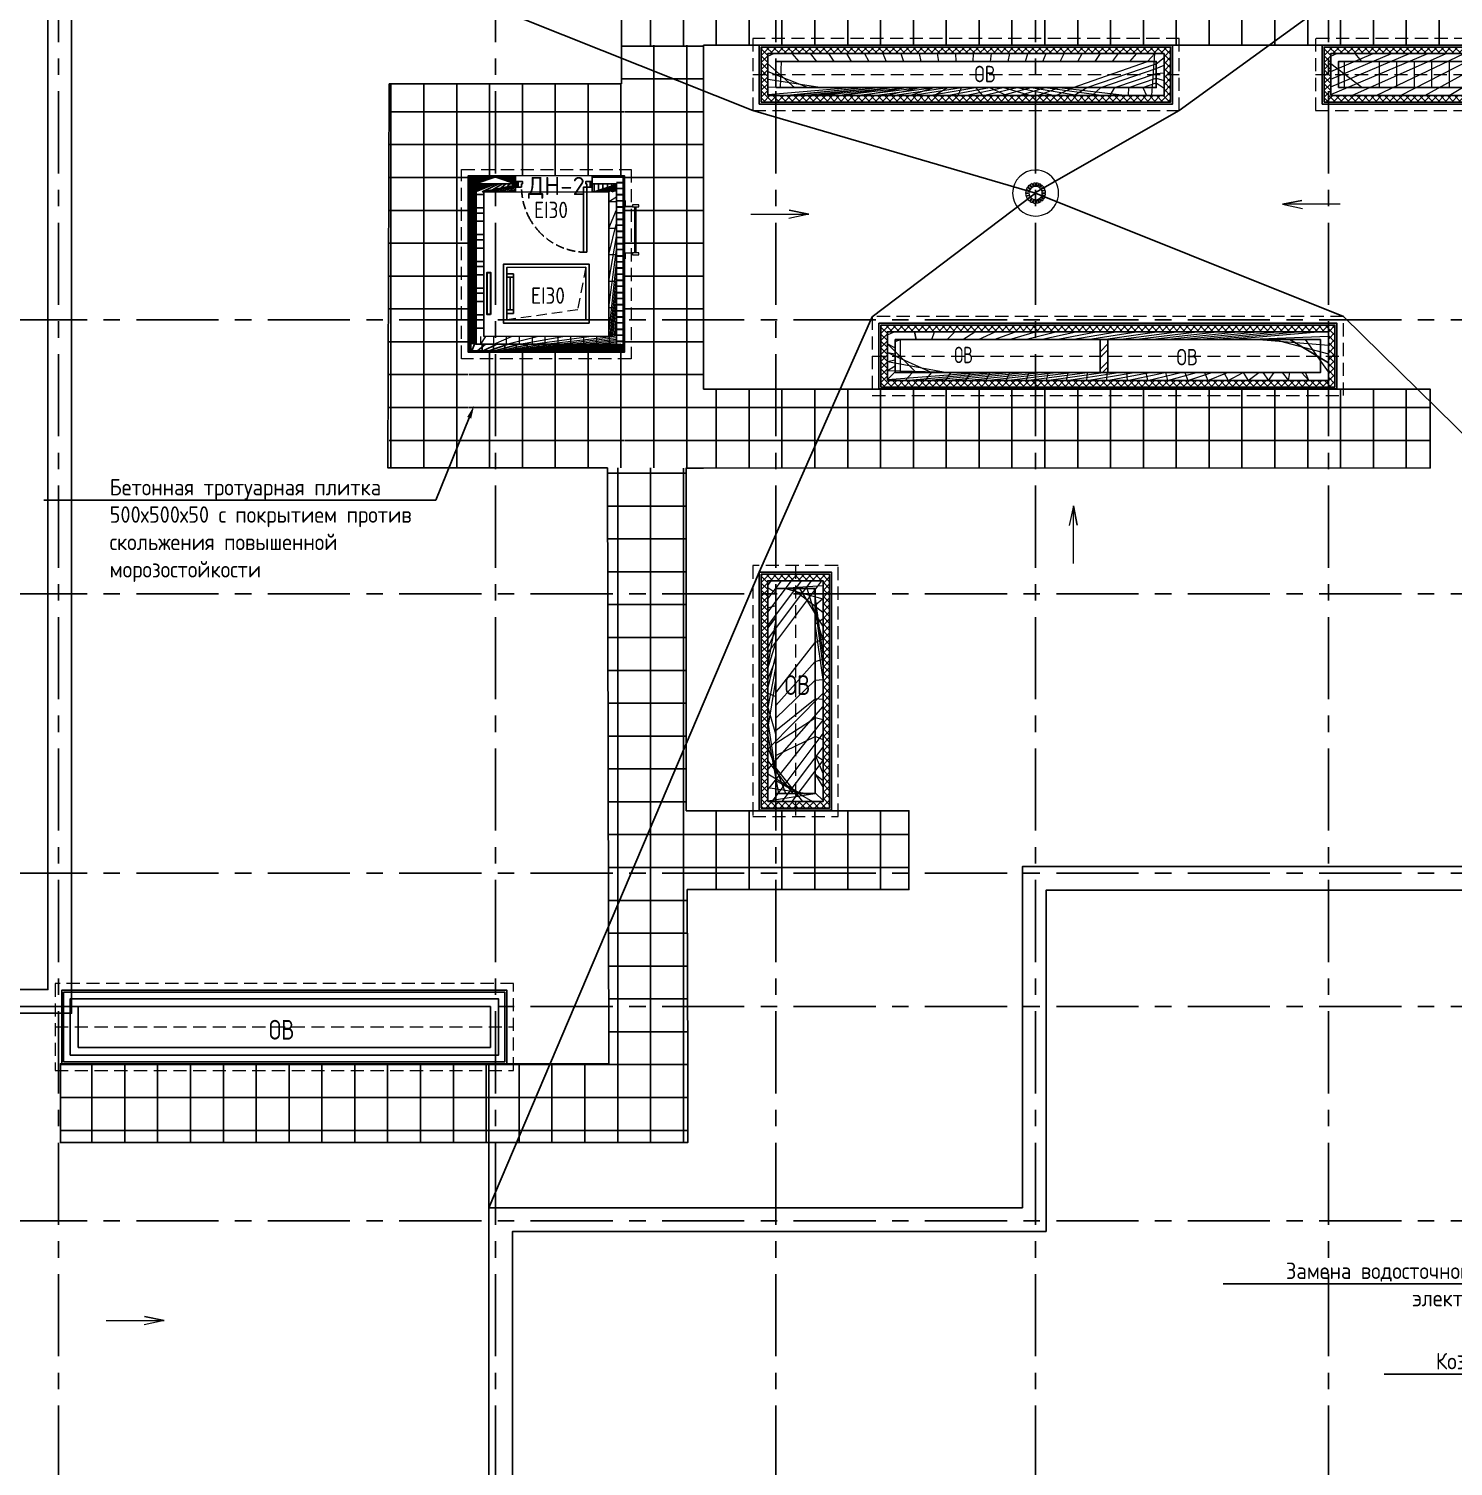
# Model space of a CAD drawing. Header units: millimetres. Extents: x -106726 to 8952771, y -150083 to 686385.
# Drawn here: x 5799 to 27475, y 602516 to 624391 of the extents above; entities that cross this region are included whole.
import ezdxf
from ezdxf import colors
from ezdxf.entities.mleader import LeaderData, LeaderLine
from ezdxf.math import Vec2, Vec3

# ---------------------------------------------------------------- set-up
doc = ezdxf.new("R2010")
doc.units = ezdxf.units.MM
for name, pattern in [('CENTER', [2, 1.25, -0.25, 0.25, -0.25]), ('DASHED', [19.049999999999997, 12.7, -6.35]), ('HIDDEN', [6, 4, -2]), ('HIDDEN2', [4.762499999999999, 3.175, -1.5875]), ('ГОСТ 2.303 4', [7, 5, -2, 0])]:
    doc.linetypes.add(name, pattern=pattern)
for name, color, linetype, lineweight in [('АР_тонкая линия', 250, 'Continuous', 0), ('ОБОРУДОВАНИЕ', 253, 'Continuous', 5), ('Специальное оборудование', 7, 'Continuous', 9)]:
    doc.layers.add(name, color=color, linetype=linetype, lineweight=lineweight)
doc.styles.add('ICOCPEUR', font='isocpeur.ttf')
doc.styles.add('ISOCPEUR', font='isocpeur.ttf', dxfattribs={"width": 0.7})
doc.styles.add('ISOCPEUR_2', font='isocpeur.ttf', dxfattribs={"width": 0.9, "height": 300})
doc.styles.add('PDF ISOCPEUR', font='isocpeur.ttf')
doc.styles.add('ГОСТ 2.304', font='isocpeur.ttf', dxfattribs={"width": 0.7})
pattern_1 = [(225, (8363056350.993364, 936742267.6854242), (132.5825214724777, -132.5825214724777), []), (225, (8363056262.605017, 936742267.6854242), (132.5825214724777, -132.5825214724777), [])]
pattern_2 = [(225, (8363056350.993364, 936742777.8156013), (132.5825214724777, -132.5825214724777), []), (225, (8363056262.605017, 936742777.8156013), (132.5825214724777, -132.5825214724777), [])]
pattern_3 = [(225, (8363056350.993364, 936742267.6854242), (53.03300858899106, -53.03300858899107), []), (315, (8363056350.993364, 936742267.6854242), (53.03300858899107, 53.03300858899105), [])]
pattern_4 = [(225, (8363056350.993364, 936742777.8156013), (53.03300858899106, -53.03300858899107), []), (315, (8363056350.993364, 936742777.8156013), (53.03300858899107, 53.03300858899105), [])]
pattern_5 = [(90, (341259.9344839528, 687126.5060687058), (-500.0000000000001, 0), []), (180, (341259.9344839528, 687126.5060687058), (-2.842170943040401e-14, -500), [])]
pattern_6 = [(90, (341309.9344839528, 687126.5060687058), (-500.0000000000001, 0), []), (180, (341309.9344839528, 687126.5060687058), (-2.842170943040401e-14, -500), [])]

# ---------------------------------------------------------------- blocks, each defined once
blk = doc.blocks.new('A$C6f2de472')
at = {"layer": 'АР_тонкая линия', "color": 8, "ltscale": 100}
for p, q in [((54.57592772785574, -74.7079406324774), (54.57592772785574, -576.5265344174259)), ((54.57592772785574, -576.5265344174259), (20.69524945132434, -407.2409241124988)), ((20.69524945132434, -407.2409241124988), (54.57592772785574, -576.5265344174259)), ((54.57592772785574, -576.5265344174259), (91.53404689393938, -404.1629426884465))]:
    blk.add_line(p, q, dxfattribs=at)
blk = doc.blocks.new('M_Сток крыши - Сетчатый фильтр 380 мм - Слив 200 мм 2-3193379-Кровля')
at = {"layer": 'ОБОРУДОВАНИЕ', "color": 8, "flags": 128}
for points in [[(-152.1267350446647, 9.122306980374313), (-132.0912406071403, 9.122306980374326), (-112.0431549439181, 9.122306980374303)], [(-108.0011237287316, 31.18721417121553), (-127.0242874497429, 37.36821474883533), (-146.0454781264287, 43.54857424549225)], [(-141.9117846506028, 55.55902606483295), (-122.8580928793034, 49.36810632238699), (-103.7927820662061, 43.17341132440949)], [(-93.29816158142222, 62.7083574968748), (-109.4818746132008, 74.46651327549654), (-125.6635339249483, 86.22317693917506)], [(-118.0473051375903, 96.38772613638803), (-101.842131428712, 84.6139782631736), (-85.62792629529227, 72.83366867594135)], [(-69.83589882673962, 88.08991025929144), (-81.59615471404025, 104.2765138426867), (-93.35443870569411, 120.4604033445647)], [(-83.00003154254765, 127.8153150601544), (-71.22933750466267, 111.6143445950117), (-59.45298972975287, 95.40559242844496)], [(-39.9207528530546, 105.0867191707603), (-46.10509601334157, 124.1201703034178), (-52.28803434348071, 143.149297813457)], [(-40.18753608133889, 147.0058568346927), (-34.00116822601166, 127.9661743314419), (-27.81237822599808, 108.9190372333652)], [(-6.349999999993059, 112.2344089592399), (-6.349999999993055, 132.2540697534665), (-6.349999999993071, 152.2676508651532)], [(6.350000000006943, 152.2676508651542), (6.350000000006918, 132.2540697534677), (6.350000000006937, 112.2344089592412)], [(27.81237822601391, 108.9190372333708), (34.00116822602754, 127.9661743314477), (40.18753608135481, 147.0058568346986)], [(52.28803434349719, 143.1492978134647), (46.10509601335808, 124.1201703034257), (39.92075285307115, 105.0867191707683)], [(59.45298972977421, 95.40559242845515), (71.22933750468407, 111.6143445950221), (83.00003154256913, 127.8153150601649)], [(93.35443870571662, 120.4604033445765), (81.5961547140628, 104.2765138426985), (69.83589882676223, 88.08991025930342)], [(85.62792629532089, 72.83366867595203), (101.8421314287408, 84.61397826318435), (118.0473051376191, 96.38772613639888)], [(125.6635339249781, 86.22317693918657), (109.4818746132306, 74.46651327550809), (93.29816158145213, 62.70835749688639)], [(103.792782066241, 43.17341132441629), (122.8580928793384, 49.36810632239381), (141.9117846506378, 55.55902606483986)], [(146.0454781264642, 43.54857424549932), (127.0242874497785, 37.36821474884241), (108.0011237287673, 31.18721417122258)], [(112.0431549439558, 9.122306980374242), (132.091240607178, 9.12230698037424), (152.1267350447024, 9.122306980374237)], [(-112.356954244448, -3.577693019625703), (-132.3584398310157, -3.577693019625699), (-152.3579998314883, -3.577693019625695)], [(-147.4658216370705, -38.46545786676792), (-128.4121298657711, -32.27453812432185), (-109.3468190526738, -26.07984312634433)], [(-105.7061290580764, -38.25048148704755), (-124.7292927790876, -44.43148206466737), (-143.7504834557733, -50.61184156132428)], [(-128.1487984605835, -82.48421335690901), (-111.9436247517052, -70.71046548369449), (-95.7294196182853, -58.93015589646215)], [(-88.46990949618774, -69.35387637452017), (-104.6536225279662, -81.11203215314181), (-120.8352818397137, -92.8686958168203)], [(-95.91116798998836, -118.4348253462578), (-84.14047395210329, -102.233854881115), (-72.3641261771934, -86.02510271454811)], [(-62.19800361705781, -93.63916595362517), (-73.95825950435832, -109.8257695370203), (-85.71654349601214, -126.0096590388982)], [(-53.89547499619336, -142.5518774865482), (-47.70910714086607, -123.5121949832972), (-41.52031714085241, -104.4650578852204)], [(-29.47185625401281, -108.4817714797415), (-35.65619941429974, -127.5152226123989), (-41.83913774443886, -146.5443501224379)], [(-6.349999999993074, -152.2676508652035), (-6.349999999993042, -132.2540697535169), (-6.349999999993062, -112.2344089592902)], [(6.350000000006934, -112.2344089592915), (6.350000000006931, -132.2540697535181), (6.350000000006942, -152.2676508652045)], [(41.83913774445471, -146.5443501224441), (35.65619941431555, -127.515222612405), (29.4718562540286, -108.4817714797474)], [(41.52031714086893, -104.4650578852287), (47.70910714088253, -123.5121949833054), (53.89547499620974, -142.5518774865562)], [(85.71654349603381, -126.009659038909), (73.95825950437997, -109.825769537031), (62.19800361707931, -93.63916595363574)], [(72.3641261772162, -86.02510271456046), (84.14047395212596, -102.2338548811273), (95.91116799001092, -118.4348253462699)], [(120.8352818397427, -92.86869581683132), (104.6536225279952, -81.11203215315281), (88.46990949621667, -69.35387637453108)], [(95.7294196183155, -58.93015589647398), (111.9436247517352, -70.7104654837063), (128.1487984606135, -82.48421335692073)], [(143.7504834558084, -50.61184156133116), (124.7292927791227, -44.43148206467424), (105.7061290581114, -38.25048148705444)], [(109.3468190527096, -26.07984312635145), (128.4121298658068, -32.27453812432894), (147.4658216371062, -38.46545786677496)], [(152.3579998315258, -3.577693019625746), (132.3584398310532, -3.577693019625791), (112.3569542444855, -3.577693019625767)]]:
    blk.add_lwpolyline(points, dxfattribs=at)
at = {"layer": 'ОБОРУДОВАНИЕ', "color": 8}
for centre, radius, start, end in [((1.867945798039727e-11, -2.528863876118112e-11), 350.0000000000003, 359.9999999999996, 179.9999999999998), ((1.884542567571339e-11, -2.517666075618763e-11), 152.4, 163.3962075109842, 176.5683575503843), ((1.884542567571339e-11, -2.517666075618763e-11), 152.3999999999999, 145.5442994120852, 158.6194600011817), ((1.884542567571339e-11, -2.517666075618763e-11), 152.3999999999999, 127.7749788777989, 140.7677499933545), ((1.884542567571339e-11, -2.517666075618763e-11), 112.4139006281505, 175.3453706261629, 179.9999999999995), ((1.884542567571339e-11, -2.517666075618763e-11), 112.4139006281506, 157.4147534860918, 163.8930014678603), ((1.884542567571339e-11, -2.517666075618763e-11), 101.6, 359.9999999999992, 179.9999999999994), ((1.884542567571339e-11, -2.517666075618763e-11), 112.4139006281506, 139.6160726103257, 146.0938257661134), ((1.884542567571339e-11, -2.517666075618763e-11), 152.3999999999999, 110.0656934125596, 122.9986742789652), ((1.884542567571339e-11, -2.517666075618763e-11), 112.4139006281506, 121.92952745044, 128.4066691250171), ((1.884542567571339e-11, -2.517666075618763e-11), 152.3999999999999, 92.38801546327326, 105.2895868495749), ((1.884542567571339e-11, -2.517666075618763e-11), 112.4139006281506, 104.3243310625686, 110.8009781656915), ((1.884542567571339e-11, -2.517666075618763e-11), 112.4139006281505, 86.76177088817388, 93.23822911183754), ((1.884542567571339e-11, -2.517666075618763e-11), 152.4, 74.71041315043354, 87.61198453673569), ((1.884542567571339e-11, -2.517666075618763e-11), 112.4139006281505, 69.1990218343196, 75.67566893744245), ((1.884542567571339e-11, -2.517666075618763e-11), 152.4000000000001, 57.00132572104204, 69.93430658744889), ((1.884542567571339e-11, -2.517666075618763e-11), 112.4139006281505, 51.59333087499237, 58.07047254956947), ((1.884542567571339e-11, -2.517666075618763e-11), 112.4139006281504, 33.90617423389321, 40.38392738968094), ((1.884542567571339e-11, -2.517666075618763e-11), 152.4000000000001, 39.2322500066509, 52.2250211222084), ((1.884542567571339e-11, -2.517666075618763e-11), 112.4139006281505, 16.10699853214306, 22.58524651391154), ((1.884542567571339e-11, -2.517666075618763e-11), 112.4139006281506, 359.9999999999989, 4.654629373836194), ((1.884542567571339e-11, -2.517666075618763e-11), 152.4000000000001, 21.38053999882107, 34.45570058792016), ((1.884542567571339e-11, -2.517666075618763e-11), 152.4, 3.43164244961575, 16.60379248901856), ((1.867945798039727e-11, -2.528863876118112e-11), 350.0000000000003, 179.9999999999998, 359.9999999999989), ((1.874390688234167e-11, -2.517666075618763e-11), 152.4, 181.345180730763, 194.6194600011786), ((1.874390688234167e-11, -2.517666075618763e-11), 152.4000000000001, 199.3962075109811, 212.7677499933488), ((1.874390688234167e-11, -2.517666075618763e-11), 152.4000000000001, 217.5442994120796, 230.9986742789577), ((1.874390688234167e-11, -2.517666075618763e-11), 112.4139006281506, 179.999999999999, 181.823807644696), ((1.874390688234167e-11, -2.517666075618763e-11), 112.4139006281505, 193.4147534860877, 199.8930014678562), ((1.874390688234167e-11, -2.517666075618763e-11), 101.6, 179.9999999999994, 359.9999999999989), ((1.874390688234167e-11, -2.517666075618763e-11), 112.4139006281505, 211.6160726103183, 218.093825766106), ((1.874390688234167e-11, -2.517666075618763e-11), 152.4, 235.7749788777913, 249.2895868495662), ((1.874390688234167e-11, -2.517666075618763e-11), 112.4139006281504, 229.9295274504297, 236.4066691250069), ((1.874390688234167e-11, -2.517666075618763e-11), 152.4, 254.0656934125508, 267.6119845367264), ((1.874390688234167e-11, -2.517666075618763e-11), 112.4139006281505, 248.3243310625568, 254.8009781656796), ((1.874390688234167e-11, -2.517666075618763e-11), 112.4139006281505, 266.7617708881618, 273.2382291118254), ((1.874390688234167e-11, -2.517666075618763e-11), 152.3999999999999, 272.388015463264, 285.9343065874401), ((1.874390688234167e-11, -2.517666075618763e-11), 112.4139006281506, 285.1990218343078, 291.6756689374307), ((1.874390688234167e-11, -2.517666075618763e-11), 152.3999999999999, 290.7104131504247, 304.2250211222008), ((1.874390688234167e-11, -2.517666075618763e-11), 112.4139006281506, 303.5933308749821, 310.0704725495593), ((1.874390688234167e-11, -2.517666075618763e-11), 112.4139006281506, 321.9061742338857, 328.3839273896735), ((1.874390688234167e-11, -2.517666075618763e-11), 152.3999999999999, 309.0013257210344, 322.4557005879145), ((1.874390688234167e-11, -2.517666075618763e-11), 112.4139006281506, 340.106998532139, 346.5852465139075), ((1.874390688234167e-11, -2.517666075618763e-11), 112.4139006281505, 358.1761923553028, 359.9999999999989), ((1.874390688234167e-11, -2.517666075618763e-11), 152.3999999999999, 327.2322500066453, 340.6037924890154), ((1.874390688234167e-11, -2.517666075618763e-11), 152.4, 345.3805399988179, 358.6548192692363)]:
    blk.add_arc(centre, radius, start, end, dxfattribs=at)
blk = doc.blocks.new('_DotSmall')
at = {"color": 8, "linetype": 'ByBlock', "const_width": 0.5}
blk.add_lwpolyline([(-0.0625, 0, 1), (0.0625, 0, 1)], format="xyb", close=True, dxfattribs=at)
blk = doc.blocks.new('LADDER_12760 - LADDER_12760-5164013-3_1 этаж')
at = {"layer": 'Специальное оборудование', "color": 8}
for p, q in [((25.00000000001089, 95.00000000009393), (-50.00000000000482, 95.00000000009395)), ((-50.00000000000482, 95.00000000009395), (-50.00000000000483, 88.00000000009472)), ((-50.00000000000484, 88.00000000009472), (17.99999999999474, 88.00000000009472)), ((-2.099747042905164e-11, 1.904017958923043e-13), (24.99999999995375, 1.904017958923043e-13)), ((-2.099747042905164e-11, -76.19999999999982), (-2.099747042905164e-11, 1.861177878481613e-13)), ((17.99999999999475, 88.00000000009472), (17.99999999999473, 1.184385922670117e-13)), ((25.00000000001073, 5.075939668586216e-14), (25.00000000001089, 95.00000000009393)), ((24.99999999995375, 1.861177878481613e-13), (24.99999999995375, -76.19999999999982)), ((575.0000000000002, 95.00000000009253), (575.0000000000007, -3.383959779057477e-13)), ((650.000000000001, 95.00000000009253), (575.0000000000002, 95.00000000009253)), ((574.9999999998712, 1.904017958923096e-13), (599.9999999998744, 1.904017958923096e-13)), ((574.9999999998712, -76.19999999999982), (574.9999999998712, 1.861177878481613e-13)), ((582.0000000000011, -4.39914771277472e-13), (582.0000000000011, 88.00000000009248)), ((582.0000000000011, 88.00000000009248), (650.000000000001, 88.00000000009248)), ((599.9999999998744, 1.861177878481613e-13), (599.9999999998744, -76.19999999999982)), ((650.000000000001, 88.00000000009248), (650.000000000001, 95.00000000009253)), ((24.99999999995375, -76.19999999999982), (-2.099747042905164e-11, -76.19999999999982)), ((24.9999999999913, -25.39999999999994), (575.0000000000036, -25.39999999999994)), ((575.0000000000036, -45.39999999999994), (24.99999999999127, -45.39999999999994)), ((599.9999999998744, -76.19999999999982), (574.9999999998712, -76.19999999999982))]:
    blk.add_line(p, q, dxfattribs=at)
blk = doc.blocks.new('дверь металл1_преобразован_в_статический_25')
at = {"color": 8}
for points in [[(0, 0), (20, -2.906988696383495e-15), (20.00000000000001, 69.99999999999727), (1.017446043734183e-14, 69.99999999999727)], [(60, -8.720966089150483e-15), (20, -2.906988696383495e-15), (20.00000000000001, 69.99999999999727), (70, 69.99999999999727), (70.00000000000003, 39.99999999999999), (60.00000000000001, 39.99999999999089)], [(59.99999999999358, -779.9999999999909), (60, 9.086226051640133e-12), (99.9999999999909, 9.080412074247366e-12), (99.99999999998815, -779.9999999999909)], [(840, -2.877703828499986e-12), (880, -2.883517805892753e-12), (880, 69.99999999999442), (830, 69.9999999999944), (830, 39.99999999999712), (840, 39.99999999998802)], [(900, -2.886424794589137e-12), (880, -2.883517805892753e-12), (880, 69.99999999999442), (900, 69.99999999999439)]]:
    blk.add_lwpolyline(points, close=True, dxfattribs=at)
at = {"color": 8, "linetype": 'ГОСТ 2.303 4', "ltscale": 20}
for centre, start, end in [((59.99999999996495, 1.432045261082039e-11), 330.0000000000001, 1.057255354117103e-12), ((59.99999999996845, 4.042872454068628e-11), 314.9999999999994, 329.9999999999988), ((59.99999999998931, 4.447217112182948e-11), 270.0000000000007, 315)]:
    blk.add_arc(centre, 780.0000000000351, start, end, dxfattribs=at)

msp = doc.modelspace()

# ---------------------------------------------------------------- hatches: boundary and pattern name
at = {"ltscale": 120}
h = msp.add_hatch(dxfattribs=at)
h.set_pattern_fill('ANSI37', color=256, scale=4000, angle=45, double=1)
h.set_pattern_definition(pattern_5)
h.paths.add_polyline_path([(14820.16520442022, 624142.7839099858), (14820.47868070519, 625341.4880638919), (53686.89967315318, 625341.4884961862), (53686.58619686868, 624142.7843422801)])
h = msp.add_hatch(dxfattribs=at)
h.set_pattern_fill('ANSI37', color=256, scale=4000, angle=45, double=1)
h.set_pattern_definition(pattern_6)
h.paths.add_polyline_path([(16065.88654560223, 623549.9222484669), (14820.32135141175, 623550.2357247516), (14820.32253371365, 624142.9405639414), (16065.8877279046, 624142.6270876566)])
h = msp.add_hatch()
h.set_pattern_fill('ANSI37', color=256, scale=600, angle=180)
h.set_pattern_definition([(225, (-363570.5673492971, 507043.5320373186), (53.03300858899106, -53.03300858899107), []), (315, (-363570.5673492971, 507043.5320373186), (53.03300858899107, 53.03300858899105), [])])
h.paths.add_polyline_path([(16945, 624112.7815192102), (16945, 623274.6461570163), (23174.54058941547, 623274.6461570163), (23174.54058941547, 624112.7839099858)])
h.paths.add_polyline_path([(17045, 624012.7839099858), (23074.54058941547, 624012.7839099858), (23074.54058941547, 623374.6461570163), (17045, 623374.6461570163)], flags=16)
h.paths.add_polyline_path([(18432.43265070301, 623118.9774054808), (18489.41049296549, 623643.0320373185)])
h = msp.add_hatch()
h.set_pattern_fill('ANSI37', color=256, scale=600, angle=180)
h.set_pattern_definition([(225, (-355005.5673493283, 507043.5320373186), (53.03300858899106, -53.03300858899107), []), (315, (-355005.5673493283, 507043.5320373186), (53.03300858899107, 53.03300858899105), [])])
h.paths.add_polyline_path([(25509.99999996903, 624112.7815192102), (25509.99999996903, 623274.6461570163), (31761.3047172192, 623274.6461570163), (31761.3047172192, 624112.7839099858)])
h.paths.add_polyline_path([(25609.99999996903, 624012.7839099858), (31661.3047172192, 624012.7589115589), (31661.3047172192, 623374.6211585896), (25609.99999996903, 623374.6461570163)], flags=16)
h.paths.add_polyline_path([(26997.43265067181, 623118.9774054808), (27054.41049293429, 623643.0320373185)])
at = {"lineweight": 5}
h = msp.add_hatch(dxfattribs=at)
h.set_pattern_fill('ANSI32', color=256, scale=500, angle=180, style=0)
h.set_pattern_definition([(225, (8363391241.247126, 936813456.2337807), (132.5825214724777, -132.5825214724777), []), (225, (8363391152.858778, 936813456.2337807), (132.5825214724777, -132.5825214724777), [])])
h.paths.add_polyline_path([(17045, 624012.7839099858), (17045, 623374.6461570163), (23074.54058941547, 623374.6461570163), (23074.54058941547, 624012.7839099858)])
h.paths.add_polyline_path([(17165, 623892.7839099858), (22954.54058941547, 623892.7839099858), (22954.54058941547, 623494.6461570163), (17165, 623494.6461570163)], flags=16)
h.paths.add_polyline_path([(18666.38833522797, 623271.0866691563), (18666.38833522797, 623659.0866691563)])
h = msp.add_hatch(dxfattribs=at)
h.set_pattern_fill('ANSI32', color=256, scale=500, angle=180, style=0)
h.set_pattern_definition([(225, (8363399806.247126, 936813456.2337807), (132.5825214724777, -132.5825214724777), []), (225, (8363399717.858778, 936813456.2337807), (132.5825214724777, -132.5825214724777), [])])
h.paths.add_polyline_path([(25609.99999996903, 624012.7839099858), (25609.99999996903, 623374.6461570163), (31661.3047172192, 623374.6211585896), (31661.3047172192, 624012.7589115589)])
h.paths.add_polyline_path([(25729.99999996903, 623892.7839099858), (31541.3047172192, 623892.7589115589), (31541.3047172192, 623494.6211585896), (25729.9999999688, 623494.6461570163)], flags=16)
h.paths.add_polyline_path([(27231.388335197, 623271.0866691563), (27231.388335197, 623659.0866691563)])
at = {"ltscale": 120}
h = msp.add_hatch(dxfattribs=at)
h.set_pattern_fill('ANSI37', color=256, scale=4000, angle=45, double=1)
h.set_pattern_definition(pattern_6)
h.paths.add_polyline_path([(12479.3856778401, 617709.1112915473), (11281.70321948803, 617709.4247678318), (11284.75327452645, 623542.0188701935), (12482.43573287874, 623541.705393909)])
h = msp.add_hatch(dxfattribs=at)
h.set_pattern_fill('ANSI37', color=256, scale=4000, angle=45, double=1)
h.set_pattern_definition(pattern_6)
h.paths.add_polyline_path([(14861.38486545859, 622149.9908122716), (12484.78673240426, 622150.3042885563), (12487.01956568053, 623550.0789866091), (14863.61769873509, 623549.7655103246)])
h = msp.add_hatch(dxfattribs=at)
h.set_pattern_fill('ANSI37', color=256, scale=4000, angle=45, double=1)
h.set_pattern_definition(pattern_6)
h.paths.add_polyline_path([(16066.67214044137, 617709.6041177534), (14868.98968208907, 617709.917594038), (14872.03973712726, 623550.2357247516), (16069.72219547955, 623549.9222484669)])
h = msp.add_hatch()
h.set_pattern_fill('ANSI37', color=256, scale=600, angle=180)
h.set_pattern_definition(pattern_3)
h.paths.add_polyline_path([(12504.58738089749, 622130.1340486342), (12504.7433518758, 619589.9281244352), (12604.74335168721, 619589.9342645272), (12604.58738070913, 622130.1401887261)])
h = msp.add_hatch()
h.set_pattern_fill('ANSI37', color=256, scale=600, angle=180)
h.set_pattern_definition(pattern_4)
h.paths.add_polyline_path([(12604.60944315605, 622030.0644395412), (13204.60210207058, 622030.0963678339), (13204.59596197889, 622130.0963676453), (12604.60330306413, 622130.0644393526)])
h = msp.add_hatch()
h.set_pattern_fill('ANSI37', color=256, scale=600, angle=180)
h.set_pattern_definition(pattern_4)
h.paths.add_polyline_path([(14744.60340808565, 622030.1958371373), (14374.60642409418, 622030.1688211835), (14374.60028400226, 622130.1688209949), (14744.59726799373, 622130.1958369489)])
h = msp.add_hatch()
h.set_pattern_fill('ANSI37', color=256, scale=600, angle=180)
h.set_pattern_definition(pattern_3)
h.paths.add_polyline_path([(14844.6002786723, 622130.2777275767), (14844.74334746506, 619590.0718025856), (14744.74334765319, 619590.0656624937), (14744.60027886089, 622130.2715874847)])
h = msp.add_hatch()
h.set_pattern_fill('ANSI32', color=256, scale=500, angle=180, style=0)
h.set_pattern_definition(pattern_2)
h.paths.add_polyline_path([(13204.59534796979, 622030.0963602045), (12604.60642763833, 622030.0644317267), (12604.61379574891, 621910.0644319528), (13204.60271607991, 621910.0963604306)])
h = msp.add_hatch()
h.set_pattern_fill('ANSI32', color=256, scale=500, angle=180, style=0)
h.set_pattern_definition(pattern_1)
h.paths.add_polyline_path([(12724.61350699374, 621926.6024804434), (12604.61350722006, 621926.5951123333), (12604.73598357709, 619709.9342643011), (12724.73598335078, 619709.9416324112)])
h = msp.add_hatch()
h.set_pattern_fill('ANSI32', color=256, scale=500, angle=180, style=0)
h.set_pattern_definition(pattern_2)
h.paths.add_polyline_path([(14744.60340808565, 622030.1958371373), (14744.61077619623, 621910.1958373636), (14374.613792883, 621910.157768979), (14374.60642477265, 622030.1577687529)])
at = {"lineweight": 5}
h = msp.add_hatch(dxfattribs=at)
h.set_pattern_fill('ANSI32', color=256, scale=500, angle=180, style=0)
h.set_pattern_definition(pattern_1)
h.paths.add_polyline_path([(14624.73597976938, 619710.0582941573), (14624.61436302518, 621911.1275625767), (14744.6143627991, 621911.1349306868), (14744.73597954307, 619710.0656622676)])
h = msp.add_hatch()
h.set_pattern_fill('ANSI37', color=256, scale=600, angle=180)
h.set_pattern_definition([(225, (-361750.567349299, 502810.7481273329), (53.03300858899106, -53.03300858899107), []), (315, (-361750.567349299, 502810.7481273329), (53.03300858899107, 53.03300858899105), [])])
h.paths.add_polyline_path([(18764.99999999837, 619879.9976092246), (18764.99999999837, 618938.7909194943), (25675, 618938.7909194943), (25675, 619880)])
h.paths.add_polyline_path([(18864.99999999837, 619780), (25575, 619780), (25575, 619038.7909194943), (18864.99999999837, 619038.7909194943)], flags=16)
h.paths.add_polyline_path([(20252.43265070114, 618886.193495495), (20309.41049296362, 619410.2481273329)])
h = msp.add_hatch(dxfattribs=at)
h.set_pattern_fill('ANSI32', color=256, scale=500, angle=180, style=0)
h.set_pattern_definition([(225, (8363393061.247126, 936809223.4498707), (132.5825214724777, -132.5825214724777), []), (225, (8363392972.858778, 936809223.4498707), (132.5825214724777, -132.5825214724777), [])])
h.paths.add_polyline_path([(18864.99999999837, 619780), (18864.99999999837, 619038.7909194943), (25575, 619038.7909194943), (25575, 619780)])
h.paths.add_polyline_path([(18984.99999999837, 619660), (25455, 619660), (25455, 619158.7909194943), (18984.99999999814, 619158.7909194943)], flags=16)
h.paths.add_polyline_path([(20486.38833522634, 619038.3027591705), (20486.38833522634, 619426.3027591705)])
h = msp.add_hatch()
h.set_pattern_fill('ANSI37', color=256, scale=600, angle=180)
h.set_pattern_definition(pattern_3)
h.paths.add_polyline_path([(14844.74948755675, 619490.0718027742), (12504.74949196773, 619489.9281246238), (12504.7433518758, 619589.9281244352), (14844.74334746506, 619590.0718025856)])
h = msp.add_hatch(dxfattribs=at)
h.set_pattern_fill('ANSI32', color=256, scale=500, angle=180, style=0)
h.set_pattern_definition(pattern_1)
edge = h.paths.add_edge_path()
edge.add_line((12604.74335168721, 619589.9342645272), (14744.74334669951, 619590.0656624937))
edge.add_line((12604.73598357709, 619709.9342643011), (12604.74335168733, 619589.9342645273))
edge.add_line((14744.73597954307, 619710.0656622676), (12604.73598453077, 619709.9342643011))
edge.add_line((14744.74334765319, 619590.0656624937), (14744.73597954283, 619710.0656622675))
h = msp.add_hatch(dxfattribs=at)
h.set_pattern_fill('ANSI32', color=256, scale=500, angle=180, style=0)
h.set_pattern_definition([(225, (452214.2178729032, 690996.5060687058), (132.5825214724777, -132.5825214724777), []), (225, (452125.8295254032, 690996.5060687058), (132.5825214724777, -132.5825214724777), [])])
h.paths.add_polyline_path([(22219.99970442359, 619158.6341813521), (22100.00029557478, 619158.9476576368), (22100.00118230144, 619660.1567381425), (22220.00059115048, 619659.8432618577)])
at = {"ltscale": 120}
h = msp.add_hatch(dxfattribs=at)
h.set_pattern_fill('ANSI37', color=256, scale=4000, angle=45, double=1)
h.set_pattern_definition(pattern_6)
h.paths.add_polyline_path([(14851.62407372426, 617707.609497108), (12475.02594067017, 617707.9229733928), (12501.87152487459, 619469.3393770785), (14878.46965792868, 619469.0259007937)])
h = msp.add_hatch(dxfattribs=at)
h.set_pattern_fill('ANSI37', color=256, scale=4000, angle=45, double=1)
h.set_pattern_definition(pattern_5)
h.paths.add_polyline_path([(16015.32613659324, 617707.1131821431), (16015.63961287774, 618905.8173360492), (27124.20527186664, 618905.8173360492), (27123.89179558214, 617707.1131821431)])
h = msp.add_hatch(dxfattribs=at)
h.set_pattern_fill('ANSI37', color=256, scale=4000, angle=45, double=1)
h.set_pattern_definition(pattern_5)
h.paths.add_polyline_path([(15815.619110564, 612489.715043948), (15801.68598083314, 612489.7153954925), (15801.81759925932, 617706.2854540162), (14604.13520935504, 617707.0954091311), (14628.12023434555, 608639.9820737015), (15825.803401649, 608639.7320464493)])
h = msp.add_hatch()
h.set_pattern_fill('ANSI37', color=256, scale=600, angle=180)
h.set_pattern_definition([(225, (-363570.5673492973, 499021.1042667283), (53.03300858899106, -53.03300858899107), []), (315, (-363570.5673492973, 499021.1042667283), (53.03300858899107, 53.03300858899105), [])])
h.paths.add_polyline_path([(16944.4867661451, 616090.3561393956), (16945, 612531.1284045421), (17984.86077070399, 612531.1284045421), (17984.86077070399, 616090.3561393956)])
h.paths.add_polyline_path([(17045, 615990.3561393956), (17884.86077070399, 615990.3561393956), (17884.86077070399, 612631.1284045421), (17045, 612631.1284045421)], flags=16)
h.paths.add_polyline_path([(18432.43265070254, 615096.5496348906), (18489.41049296549, 615620.6042667283)])
at = {"lineweight": 5}
h = msp.add_hatch(dxfattribs=at)
h.set_pattern_fill('ANSI32', color=256, scale=500, angle=180, style=0)
h.set_pattern_definition([(225, (8363391241.247126, 936805433.80601), (132.5825214724777, -132.5825214724777), []), (225, (8363391152.858778, 936805433.80601), (132.5825214724777, -132.5825214724777), [])])
h.paths.add_polyline_path([(17045, 615990.3561393956), (17046.0264677098, 612631.1284045421), (17885.37400455866, 612631.1284045421), (17884.34753684932, 615990.3561393956)])
h.paths.add_polyline_path([(17165, 615870.3561393956), (17764.86077070399, 615870.3561393956), (17764.86077070399, 612751.1284045421), (17165, 612751.1284045421)], flags=16)
h.paths.add_polyline_path([(18666.38833522797, 615248.6588985662), (18666.38833522797, 615636.6588985662)])
at = {"ltscale": 120}
h = msp.add_hatch(dxfattribs=at)
h.set_pattern_fill('ANSI37', color=256, scale=4000, angle=45, double=1)
h.set_pattern_definition(pattern_5)
h.paths.add_polyline_path([(15817.04893711023, 611290.5915126451), (15817.36241339473, 612489.2956665512), (19192.54219475202, 612489.6298453086), (19192.22871846706, 611290.9256914025)])
h = msp.add_hatch(dxfattribs=at)
h.set_pattern_fill('ANSI37', color=256, scale=4000, angle=45, double=1)
h.set_pattern_definition(pattern_5)
h.paths.add_polyline_path([(6281.143065361306, 607441.2958984056), (6281.456541646039, 608640.0000523117), (15825.80269269785, 608640.0000523117), (15825.48921641335, 607441.2958984056)])

# ---------------------------------------------------------------- linework, layer by layer
at = {"linetype": 'CENTER', "ltscale": 1000}
for p, q in [((17165, 598188.7283286182), (17165, 633307.5535058789)), ((21120, 598188.7283286182), (21120, 633307.5535058789)), ((25575, 598188.7283286182), (25575, 633307.5535058789)), ((6250, 598188.7283286182), (6250, 632884.0068551241)), ((12900, 598188.7283286182), (12900, 628382.6098373663)), ((-12563.75553944521, 619960), (71033.40943046939, 619960)), ((-12563.75553944521, 615790), (71033.40943046939, 615790)), ((-12563.75553944521, 611540), (71033.40943046939, 611540)), ((-12563.75553944521, 609510), (71033.40943046939, 609510)), ((-12563.75553944521, 606250), (71033.40943046939, 606250))]:
    msp.add_line(p, q, dxfattribs=at)
at = {"linetype": 'HIDDEN', "lineweight": 5, "ltscale": 50}
for p, q in [((16815, 623693.7150335012), (23304.54058941547, 623694.145722205)), ((25379.99999996903, 623693.6900350743), (31891.3047172192, 623693.6900350743)), ((18634.99999999837, 619409.3954597472), (25805, 619409.3954597472)), ((17464.93038535211, 616220.3561393956), (17465.36107405601, 612401.1284045421)), ((6200, 609200.000026156), (13175, 609200.4307148599))]:
    msp.add_line(p, q, dxfattribs=at)
at = {"ltscale": 100}
msp.add_line((12799.98609732231, 606450), (12799.90152433049, 608640.0000523117), dxfattribs=at)
for points in [[(-259.9938012571074, 599739.4817493139), (-260.3811578415334, 609770), (6090, 609770), (6090.000034513418, 627639.9975464107), (16705.00000000023, 627640), (16705.00000000023, 631605), (51825, 631604.9999999804), (51824.99999999767, 627640.000000006), (62325, 627640.000000006), (62325, 609770), (68675.37005522312, 609770), (68675.37005522312, 599740), (55255, 599740), (55255, 606090), (47375, 606090), (47375, 611280), (21280, 611280.0000000007), (21280, 606090), (13160.00000000047, 606090), (13160.24522305327, 599740.0000094699), (-259.9938212709967, 599740.0000094699)], [(21120, 621899.6807722268), (23304.54058941547, 623144.6461570163), (34327.50000001211, 631145)], [(21119.99999999907, 621889.8175416479), (16815, 623144.6461570163), (6450.000033818185, 627279.9976296222)], [(14820.3219425627, 623550.0789866091), (14820.3219425627, 625341.4880638919), (53686.74869197141, 625341.4880638919), (53686.73148501897, 623550.0887133675), (53731.73148501897, 623550.0887133675)], [(16065.8877279046, 624142.7838257991), (16065.88654560223, 623243.9546716982)], [(52436.8945679646, 624142.7105643079), (16065.8877279046, 624142.7838257991)], [(12799.98609732231, 606450), (16915, 616120.3561393956), (18634.99999999837, 620007.4002294503), (21120, 621889.8175416475)], [(21120, 621889.8175416475), (25805, 620010), (34327.5, 611640.0000000023)], [(16065.88483961439, 618905.8280249306), (27124.04853372462, 618905.8173360492), (27124.04853372462, 617707.1131821431), (16015.07702665171, 617706.2852166733), (16015.07703036629, 617706.2907321765)], [(14628.12023434555, 608640.0000523117), (14604.13516179635, 617707.1133877414)], [(15801.81762014888, 617707.1133877414), (15801.68598083314, 612489.7153954925)], [(15801.68598083314, 612489.7153954925), (19192.38545660954, 612489.6298453086), (19192.38545660954, 611290.9256914023), (15816.80176877137, 611290.1721854694), (15816.80176877137, 611290.1721854694)], [(15816.80176877137, 611290.1721854694), (15825.80269269785, 608640.0000523117), (15825.64595455537, 608640.0000523117)], [(15825.64595455537, 608640.0000523117), (15825.64595455537, 607441.2958984056), (6280.895897022448, 607440.4572440544), (6281.70370998513, 608640.0000523117), (14628.12023434555, 608640.0000523117)]]:
    msp.add_lwpolyline(points, dxfattribs=at)
for points in [[(99.99227658798918, 600100.0000094702), (99.63274483615533, 609410), (6449.999999304768, 609410), (6450.000033818185, 627279.9976296222), (17165, 627280.0000832116), (17165, 631145.0000000098), (51365.00000000093, 631144.9999999907), (51364.99999999907, 627280.000000006), (61965, 627280.0000000058), (61965, 609410), (68315.37005522288, 609410), (68315.37005522288, 600100), (55615, 600100), (55615, 606450), (47735, 606450), (47735, 611640), (20920, 611640.0000000007), (20920, 606450), (12799.98609732231, 606450), (12800.23132037558, 600100.0000094702)], [(16915, 623244.6461570163), (23204.54058941547, 623244.6461570163), (23204.54058941547, 624142.7839099858), (16915, 624142.7839099858)], [(16945, 623274.6461570163), (23174.54058941547, 623274.6461570163), (23174.54058941547, 624112.7839099858), (16945, 624112.7839099858)], [(25479.99999996903, 623244.621158557), (31791.3047172192, 623244.621158557), (31791.3047172192, 624142.7589115915), (25479.99999996903, 624142.7589115915)], [(25509.99999996903, 623274.621158557), (31761.3047172192, 623274.621158557), (31761.3047172192, 624112.7589115915), (25509.99999996903, 624112.7589115915)], [(17045, 623374.6461570163), (23074.54058941547, 623374.6461570163), (23074.54058941547, 624012.7839099858), (17045, 624012.7839099858)], [(17165, 623494.6461570163), (22954.54058941547, 623494.6461570163), (22954.54058941547, 623892.7839099858), (17165, 623892.7839099858)], [(25609.99999996903, 623374.621158557), (31661.3047172192, 623374.621158557), (31661.3047172192, 624012.7589115915), (25609.99999996903, 624012.7589115915)], [(25729.99999996903, 623494.621158557), (31541.3047172192, 623494.621158557), (31541.3047172192, 623892.7589115915), (25729.99999996903, 623892.7589115915)], [(18734.99999999837, 618908.7909194943), (25705, 618908.7909194943), (25705, 619910), (18734.99999999837, 619910)], [(18764.99999999837, 618938.7909194943), (25675, 618938.7909194943), (25675, 619880), (18764.99999999837, 619880)], [(18864.99999999837, 619038.7909194943), (25575, 619038.7909194943), (25575, 619780), (18864.99999999837, 619780)], [(18984.99999999837, 619158.7909194943), (25455, 619158.7909194943), (25455, 619660), (18984.99999999837, 619660)], [(22099.99999999907, 619158.7909194943), (22219.99999999907, 619158.7909194943), (22219.99999999907, 619660), (22099.99999999907, 619660)], [(16915, 612501.1284045421), (18014.86077070399, 612501.1284045421), (18014.86077070399, 616120.3561393956), (16915, 616120.3561393956)], [(16945, 612531.1284045421), (17984.86077070399, 612531.1284045421), (17984.86077070399, 616090.3561393956), (16945, 616090.3561393956)], [(17045, 612631.1284045421), (17884.86077070399, 612631.1284045421), (17884.86077070399, 615990.3561393956), (17045, 615990.3561393956)], [(17165, 612751.1284045421), (17764.86077070399, 612751.1284045421), (17764.86077070399, 615870.3561393956), (17165, 615870.3561393956)], [(6300, 608640.0000523117), (13075, 608640.0000523117), (13075, 609760), (6300, 609760)], [(6330, 608670.0000523117), (13045, 608670.0000523117), (13045, 609730), (6330, 609730)], [(6430, 608770.0000523117), (12945, 608770.0000523117), (12945, 609630), (6430, 609630)], [(6550, 608890.0000523117), (12825, 608890.0000523117), (12825, 609510), (6550, 609510)]]:
    msp.add_lwpolyline(points, close=True, dxfattribs=at)
at = {"linetype": 'HIDDEN', "lineweight": 5, "ltscale": 50}
for points in [[(16815, 623144.6461570163), (23304.54058941547, 623144.6461570163), (23304.54058941547, 624242.7839099858), (16815, 624242.7839099858)], [(25379.99999996903, 623144.621158557), (31891.3047172192, 623144.621158557), (31891.3047172192, 624242.7589115915), (25379.99999996903, 624242.7589115915)], [(14964.86671066331, 619370.0395746224), (12384.89014720963, 619369.9603681571), (12384.72619460011, 622250.2885124271), (14964.70275805378, 622250.3677188926)], [(18634.99999999837, 618808.7909194943), (25805, 618808.7909194943), (25805, 620010), (18634.99999999837, 620010)], [(16815, 612401.1284045421), (18114.86077070399, 612401.1284045421), (18114.86077070399, 616220.3561393956), (16815, 616220.3561393956)], [(6200, 608540.0000523117), (13175, 608540.0000523117), (13175, 609860), (6200, 609860)]]:
    msp.add_lwpolyline(points, close=True, dxfattribs=at)
for points in [[(11284.75071906997, 623551.4037980193), (11260.765646521, 617709.2422343076), (14604.13516179635, 617707.1133877414)], [(14820.3219425627, 623550.0789866091), (11284.75071906997, 623551.4037980193), (11284.75071906997, 623551.4037980193)], [(16065.88483961439, 618905.8280249306), (16065.88654534565, 623243.1451594997)], [(14374.5990520115, 622150.2335188773), (14864.41137323342, 622150.2789440339), (14864.75071553746, 619470.0730308304), (12484.75072002364, 619469.9268966431), (12484.78673248598, 622150.1328328939), (13204.59905370791, 622150.1782580502), (13204.60642646952, 622030.1025002964)], [(14374.6002800297, 622130.233518915), (14844.6002786723, 622130.2777275767), (14844.74948755675, 619490.0718027742), (12504.74949196773, 619489.9281246238), (12504.60028308351, 622130.1340494263), (13204.6002817261, 622130.178258088)], [(14374.60642477265, 622030.1577687529), (14374.5990520115, 622150.2335188773)], [(13204.60642646952, 622030.1025002964), (12604.60642763833, 622030.0644317267), (12604.74335168721, 619589.9342645272), (14744.74334765319, 619590.0656624937), (14744.60340808565, 622030.1958371373), (14374.60642477265, 622030.1577687529)], [(14374.60642477265, 622030.1577687529), (14374.613792883, 621910.157768979), (14624.61379194027, 621910.1884694386), (14624.73597976938, 619710.0582941573), (12724.73598335078, 619709.9416324112), (12724.6137955226, 621910.0718000631), (13204.6137945801, 621910.1025005225), (13204.60642646952, 622030.1025002964)], [(15801.81759954803, 617706.2968988186), (16065.88436787343, 617706.290236193)]]:
    msp.add_lwpolyline(points)
at = {"lineweight": 5, "ltscale": 100}
msp.add_lwpolyline([(13204.59903202485, 621910.1025076979), (14374.59903202485, 621910.1025076979), (14374.59903202485, 622150.1782580488), (13204.59903202485, 622150.1782580488)], close=True, dxfattribs=at)
at = {"ltscale": 75}
for points in [[(14324.72370014945, 619910.0399021148), (13024.72370259976, 619909.9600809203), (13024.66844177293, 620809.9600792236), (14324.66843932215, 620810.0399004184)], [(14274.72063019755, 619960.0368319748), (13074.7206324595, 619959.9631508719), (13074.67151172459, 620759.9631493639), (14274.67150946241, 620760.0368304667)], [(14274.72063019755, 619960.0368319748), (13074.7206324595, 619959.9631508719), (13074.67151172459, 620759.9631493639), (14274.67150946241, 620760.0368304667)], [(13174.85722806212, 620609.2957909771), (13174.85410878528, 620660.0975868409), (13074.67764393939, 620660.0914359139), (13074.68076321622, 620609.2896400501)], [(13174.85722806212, 620609.2957919308), (13174.85410878505, 620660.0975877945), (13074.67764393939, 620660.0914368676), (13074.68076321622, 620609.2896410038)], [(13174.8878379364, 620110.771097474), (13174.85722806212, 620609.2957909771), (13124.05543219834, 620609.2926717002), (13124.08604207262, 620110.7679781972)], [(13174.8878379364, 620110.771097474), (13174.85722806212, 620609.2957919308), (13124.0554321981, 620609.2926726539), (13124.08604207262, 620110.7679781972)], [(13174.89095721347, 620059.9693016105), (13174.8878379364, 620110.771097474), (13074.71137309074, 620110.7649465471), (13074.71449236758, 620059.9631506833)], [(13174.89095721347, 620059.9693016105), (13174.8878379364, 620110.771097474), (13074.71137309074, 620110.7649465471), (13074.71449236758, 620059.9631506833)]]:
    msp.add_lwpolyline(points, close=True, dxfattribs=at)
at = {"lineweight": 30, "ltscale": 100}
msp.add_lwpolyline([(12824.71572371852, 620039.9478004915), (12774.71572381258, 620039.9447304455), (12774.67642436549, 620679.944696814), (12824.67642427119, 620679.94776686)], close=True, dxfattribs=at)
at = {"linetype": 'DASHED', "lineweight": 15, "ltscale": 200}
msp.add_lwpolyline([(14274.72063019755, 619960.0368319748), (13074.7206324595, 619959.9631508719), (13074.67151172459, 620759.9631493639), (14274.67150946241, 620760.0368304667)], close=True, dxfattribs=at)
at = {"linetype": 'HIDDEN2', "lineweight": 15, "ltscale": 50}
msp.add_lwpolyline([(14274.67150946241, 620760.0368304667), (14151.7122969781, 620113.5818583656), (13074.7206324595, 619959.9631508719)], dxfattribs=at)

# ---------------------------------------------------------------- block references
at = {"rotation": 270}
msp.add_blockref('M_Сток крыши - Сетчатый фильтр 380 мм - Слив 200 мм 2-3193379-Кровля', (21120, 621889.8175416475), dxfattribs=at)
at = {"ltscale": 75, "xscale": -1.2705, "yscale": 1.2705, "zscale": 1.2705}
msp.add_blockref('дверь металл1_преобразован_в_статический_25', (14365.27364252042, 621979.3416651168), dxfattribs=at)
at = {"xscale": -1.270500000000002, "yscale": 1.270500000000002, "zscale": 1.2705, "rotation": 90}
msp.add_blockref('LADDER_12760 - LADDER_12760-5164013-3_1 этаж', (14985.26873233588, 621713.4988815007), dxfattribs=at)
at = {"ltscale": 100, "zscale": 1.754367527776944}
for p, xscale, yscale, rotation in [((25887.94541059993, 621815.0637770516), 1.754367527776944, 1.754367527776944, 270), ((16655.16429012967, 621665.0637770521), -1.754367527776948, 1.754367527776948, 90), ((21790.6316920137, 616121.7523565348), 1.754367527776944, 1.754367527776944, 180), ((6846.664290129673, 604828.6246153151), -1.754367527776948, 1.754367527776948, 90)]:
    msp.add_blockref('A$C6f2de472', p, dxfattribs=dict(at, xscale=xscale, yscale=yscale, rotation=rotation))

# ---------------------------------------------------------------- texts
at = {"ltscale": 100, "attachment_point": 5, "line_spacing_factor": 0.7, "style": 'ICOCPEUR'}
for s, insert, char_height in [('\\A1;{\\W0.8;ОВ}', (20350.9385121353, 623701.5433349826), 250), ('\\A1;{\\W0.7;ОВ}', (20023.35350301163, 619426.3175416475), 250), ('\\A1;{\\W0.8;ОВ}', (23425.79629815463, 619393.5400990192), 250), ('\\A1;{\\W0.8;ОВ}', (17495.16682351148, 614403.1627283592), 300), ('\\A1;{\\W0.8;ОВ}', (9645.750978736673, 609158.1787922899), 300)]:
    msp.add_mtext(s, dxfattribs=dict(at, insert=insert, char_height=char_height))
at = {"lineweight": 0, "insert": (13393.72942562215, 621804.1256607776, 3.923503224606709), "char_height": 275.4230769230776, "attachment_point": 7, "rotation": 0.0022126371642644505, "style": 'PDF ISOCPEUR'}
msp.add_mtext('ДН-2', dxfattribs=at)
at = {"ltscale": 100, "char_height": 250, "width": 1520.109434434189, "attachment_point": 5, "style": 'ГОСТ 2.304'}
for insert in [(13745.69867122034, 621633.6025076979), (13699.40968892165, 620329.806829218, -3.923503224606709)]:
    msp.add_mtext('{\\W0.85;EI30}', dxfattribs=dict(at, insert=insert))

# ---------------------------------------------------------------- leaders
ml = msp.add_multileader_mtext('Standard')
ml.set_content('+13,200', color=8, style='ISOCPEUR')
ml.set_leader_properties(color=8, linetype='Continuous', lineweight=-1)
ml.set_arrow_properties(name='DOTSMALL')
ml.build(insert=Vec2(0, 0))
ml.multileader.update_dxf_attribs({"has_text_frame": 1, "text_left_attachment_type": 4, "text_right_attachment_type": 4, "dogleg_length": 100, "arrow_head_size": 180})
ctx = ml.context
ctx.base_point, ctx.char_height, ctx.arrow_head_size, ctx.landing_gap_size, ctx.plane_origin = Vec3(29236.52965455246, 674490.5162810248), 250, 180, 50, Vec3(27075.31728448393, 673899.2707075395)
ctx.left_attachment, ctx.right_attachment = 4, 4
notes = []
notes.append((ctx, [(0, (0, 0, 0), (0, 0), (1, 0), 1, [])]))
ctx.mtext.insert, ctx.mtext.width, ctx.mtext.line_spacing_style, ctx.mtext.flow_direction = Vec3(29286.52965455246, 674823.8496143583), 852.6970314602484, 2, 5
ml = msp.add_multileader_mtext('Standard')
ml.set_content('+11,550', color=8, style='ISOCPEUR')
ml.set_leader_properties(color=8, linetype='Continuous', lineweight=-1)
ml.set_arrow_properties(name='DOTSMALL')
ml.build(insert=Vec2(0, 0))
ml.multileader.update_dxf_attribs({"has_text_frame": 1, "text_left_attachment_type": 4, "text_right_attachment_type": 4, "dogleg_length": 100, "arrow_head_size": 180})
ctx = ml.context
ctx.base_point, ctx.char_height, ctx.arrow_head_size, ctx.landing_gap_size, ctx.plane_origin = Vec3(24236.52965455246, 673745.5162810248), 250, 180, 50, Vec3(22075.31728448393, 673154.2707075395)
ctx.left_attachment, ctx.right_attachment = 4, 4
notes.append((ctx, [(0, (0, 0, 0), (0, 0), (1, 0), 1, [])]))
ctx.mtext.insert, ctx.mtext.width, ctx.mtext.line_spacing_style, ctx.mtext.flow_direction = Vec3(24286.52965455246, 674078.8496143583), 852.6970314602484, 2, 5
at = {"lineweight": 5}
ml = msp.add_multileader_mtext('Standard', dxfattribs=at)
ml.set_content('Бетонная тротуарная плитка 500х500х50 с покрытием против скольжения повышенной морозостойкости ', color=8, style='ISOCPEUR_2')
ml.set_leader_properties(color=8)
ml.build(insert=Vec2(0, 0))
ml.multileader.update_dxf_attribs({"text_left_attachment_type": 6, "text_right_attachment_type": 6, "dogleg_length": 374.000000000014, "arrow_head_size": 200})
ctx = ml.context
ctx.base_point, ctx.char_height, ctx.arrow_head_size, ctx.landing_gap_size, ctx.plane_origin = Vec3(7009.744460554779, 617214.8197966686), 250, 200, 20, Vec3(22530.07851943141, 614360.7772663299)
ctx.left_attachment, ctx.right_attachment = 6, 6
notes.append((ctx, [(1, (1, 1, 0), (11991.24446055479, 617214.8197966686), (-1, 0), 374.000000000014, [(0, [(12576.25553944521, 618656.3175416475)], 0, [])])]))
ctx.mtext.insert, ctx.mtext.width, ctx.mtext.flow_direction = Vec3(7029.744460554793, 617539.8197966686), 5515.858486356105, 5
ml = msp.add_multileader_mtext('Standard', dxfattribs=at)
ml.set_content('Замена водосточной воронки с электрообогревом', color=8, style='ISOCPEUR_2')
ml.set_leader_properties(color=8)
ml.build(insert=Vec2(0, 0))
ml.multileader.update_dxf_attribs({"text_left_attachment_type": 6, "text_right_attachment_type": 6, "dogleg_length": 0.36, "arrow_head_size": 200})
ctx = ml.context
ctx.base_point, ctx.char_height, ctx.arrow_head_size, ctx.landing_gap_size, ctx.plane_origin = Vec3(24914.13545660953, 605290.4842083142), 250, 200, 20, Vec3(36232.2200780753, 608964.6476198072)
ctx.left_attachment, ctx.right_attachment, ctx.text_align_type = 6, 6, 2
notes.append((ctx, [(0, (1, 1, 0), (29704.38545660954, 605290.4842083142), (-1, 0), 374.000000000014, [(1, [(31528.67447707709, 608523.6095475112), (37163.17213864811, 608521.6973209498)], 0, [])])]))
ctx.mtext.insert, ctx.mtext.width, ctx.mtext.alignment, ctx.mtext.flow_direction = Vec3(29310.38545660954, 605615.4842083142), 5281.550000000047, 3, 5
ml = msp.add_multileader_mtext('Standard', dxfattribs=at)
ml.set_content('Козырек оборудовать системой противообледенения ', color=8, style='ISOCPEUR_2')
ml.set_leader_properties(color=8)
ml.build(insert=Vec2(0, 0))
ml.multileader.update_dxf_attribs({"text_left_attachment_type": 6, "text_right_attachment_type": 6, "dogleg_length": 374.000000000014, "arrow_head_size": 200})
ctx = ml.context
ctx.base_point, ctx.char_height, ctx.arrow_head_size, ctx.landing_gap_size, ctx.plane_origin = Vec3(27107.98255609952, 603915.1699529279), 250, 200, 20, Vec3(34486.43338549556, 601221.4065323798)
ctx.left_attachment, ctx.right_attachment, ctx.text_align_type = 6, 6, 2
notes.append((ctx, [(1, (1, 1, 0), (31965.73255609954, 603915.1699529279), (-1, 0), 374.000000000014, [(0, [(33981.42293847632, 606250)], 0, [])])]))
ctx.mtext.insert, ctx.mtext.width, ctx.mtext.alignment, ctx.mtext.flow_direction = Vec3(31571.73255609954, 604240.1699529279), 5095.75, 3, 5
for ctx, leaders in notes:
    for number, flags, end, landing, length, lines in leaders:
        leader = LeaderData()
        leader.index, (leader.has_last_leader_line, leader.has_dogleg_vector, leader.attachment_direction) = number, flags
        leader.last_leader_point, leader.dogleg_vector, leader.dogleg_length = Vec3(end), Vec3(landing), length
        for number, points, colour, breaks in lines:
            line = LeaderLine()
            line.index, line.vertices, line.color, line.breaks = number, Vec3.list(points), colors.encode_raw_color(colour), breaks
            leader.lines.append(line)
        ctx.leaders.append(leader)

doc.saveas('drawing.dxf')
